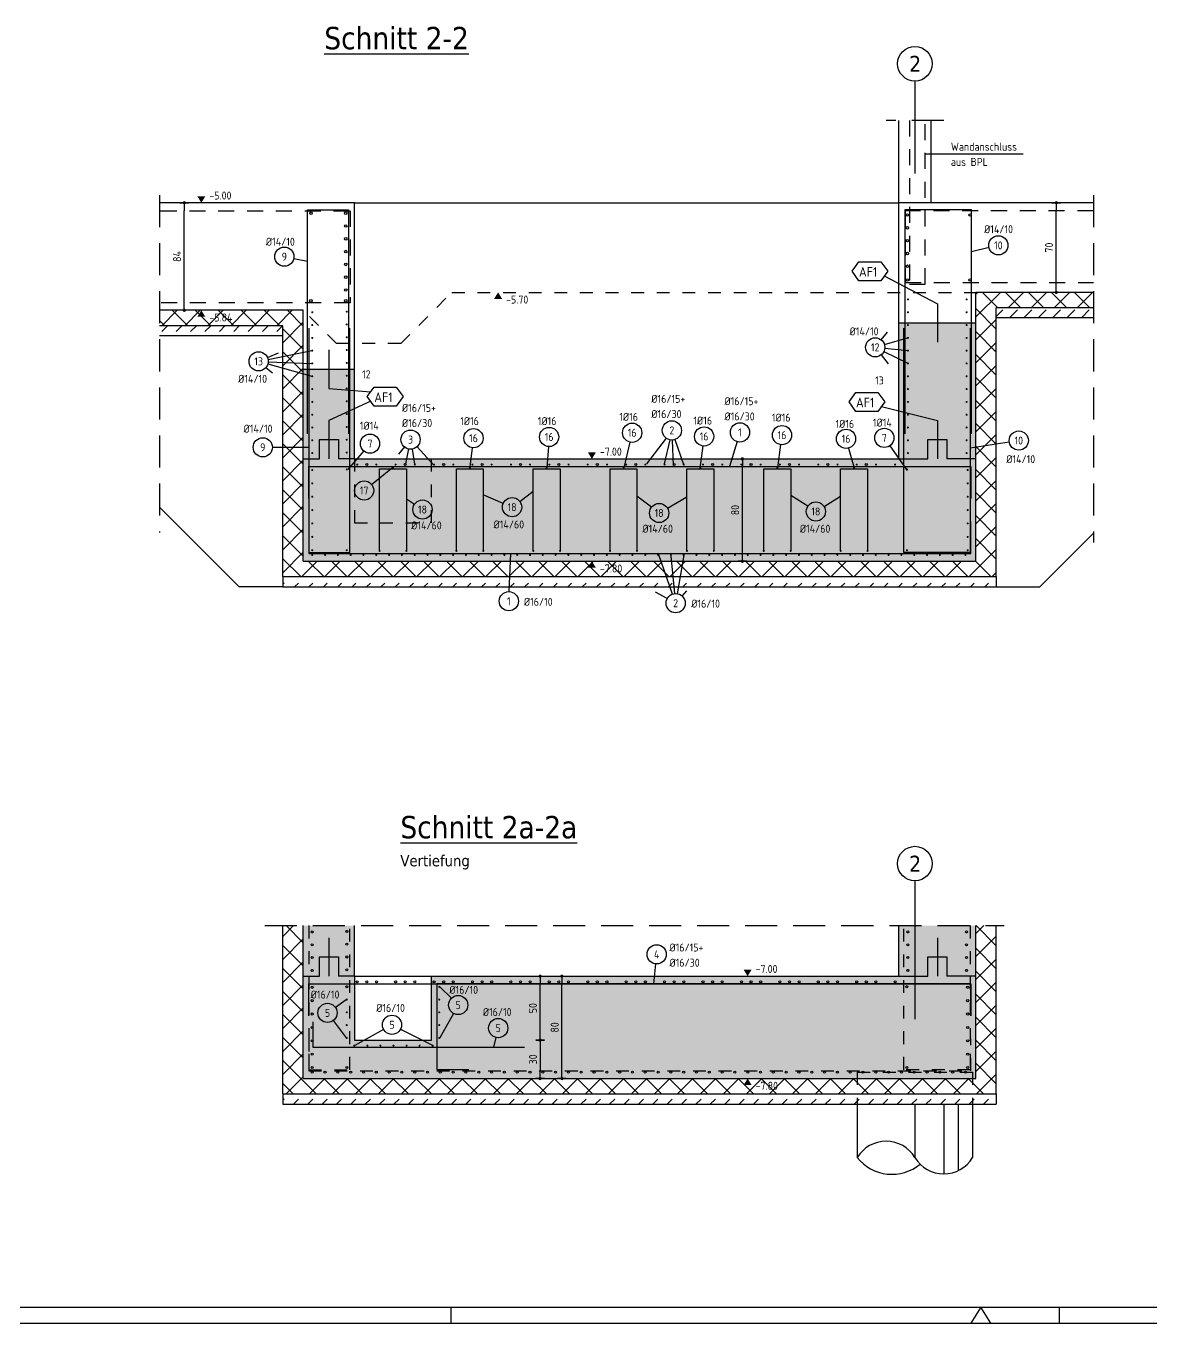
# Model space of a CAD drawing. Extents: x -20 to 69, y 0 to 100.
# Drawn here: x 7.41 to 16.19, y 0 to 10.13 of the extents above; entities that cross this region are included whole.
import ezdxf
from ezdxf.enums import TextEntityAlignment as Align

# ---------------------------------------------------------------- set-up
doc = ezdxf.new("R2010")
doc.units = 0
doc.header["$LTSCALE"] = 0.25
for name, pattern in [('AUSGEZOGEN', [1000.01, 1000, 0.01]), ('DOT', [0.175, 0.05, -0.125]), ('GESTRICHELT', [0.75, 0.5, -0.25]), ('GESTRICHELTX2', [1.5, 1, -0.5]), ('HIDDEN', [0.375, 0.25, -0.125]), ('VERDECKT', [0.375, 0.25, -0.125])]:
    doc.linetypes.add(name, pattern=pattern)
for name, color, linetype in [('ACHSEN', 7, 'Continuous'), ('AFB', 7, 'Continuous'), ('AFU', 7, 'Continuous'), ('BETON', 7, 'Continuous'), ('grau_mittel', 7, 'Continuous'), ('HILFE', 7, 'Continuous'), ('koten', 7, 'Continuous'), ('MASSE', 7, 'Continuous'), ('OBJEKT', 7, 'Continuous'), ('RAHMEN', 7, 'Continuous'), ('RND', 7, 'Continuous'), ('SFP_Achsen', 7, 'Continuous'), ('SFP_Dämmung', 7, 'Continuous'), ('SFP_Hilfe', 7, 'Continuous'), ('TEXT', 7, 'Continuous'), ('Verbau', 7, 'Continuous'), ('VERDECKT', 7, 'Continuous')]:
    doc.layers.add(name, color=color, linetype=linetype)
doc.layers.add('NOPLOT', color=7, linetype='Continuous', plot=False)
doc.styles.add('helv', font='tahoma.ttf')
doc.styles.add('txt', font='isocp.shx')
doc.linetypes.add('AFU_50K', pattern='A,0.15,["/",Standard,S=0.2,R=0,X=-0.01,Y=-0.1],0.07,["/",Standard,S=0.2,R=0,X=-0.01,Y=-0.1],0.15', length=0.37)
doc.linetypes.add('AFU_50M', pattern='A,0.45,["/",Standard,S=0.2,R=0,X=-0.01,Y=-0.1],0.07,["/",Standard,S=0.2,R=0,X=-0.01,Y=-0.1],0.45', length=0.97)
doc.dimstyles.new('DOT_I', dxfattribs={"dimscale": 0.25, "dimtxt": 0.25, "dimasz": 0.25, "dimexe": 0.1, "dimexo": 0.3, "dimgap": 0.1, "dimtad": 1, "dimdec": 3, "dimzin": 3, "dimtxsty": 'txt', "dimblk": 'DOT', "dimblk1": 'DOT', "dimblk2": 'DOT', "dimsah": 1, "dimcen": 0.1, "dimse1": 1, "dimse2": 1, "dimazin": 0, "dimtfac": 1, "dimtdec": 4, "dimtix": 1, "dimtmove": 2, "dimatfit": 3, "dimfxl": 0, "dimtvp": 1, "dimtolj": 1, "dimtzin": 0, "dimarcsym": 0})
pattern_1 = [(225, (-4.72189, 34.29151), (-9e-17, -0.1122532), [0.079375, -0.079375])]

# ---------------------------------------------------------------- blocks, each defined once
blk = doc.blocks.new('okrd_o')
at = {"layer": 'koten', "color": 7, "linetype": 'Continuous'}
blk.add_solid([(-0.125, 0.202), (0.125, 0.202), (0, 0)], dxfattribs=at)
at = {"layer": 'koten', "style": 'txt'}
blk.add_attdef('OKRD', (0.25, 0.1), '', height=0.25, dxfattribs=at)
blk = doc.blocks.new('okrd_u')
at = {"layer": 'koten', "color": 7, "linetype": 'Continuous'}
blk.add_solid([(-0.125, -0.202), (0.125, -0.202), (0, 0)], dxfattribs=at)
at = {"layer": 'koten', "style": 'txt'}
blk.add_attdef('OKRD', (0.25, -0.35), '', height=0.25, dxfattribs=at)
blk = doc.blocks.new('RND_HIN')
at = {"layer": 'RND', "color": 7, "linetype": 'Continuous'}
blk.add_circle((0, 0), 0.3, dxfattribs=at)
at = {"layer": 'RND', "color": 7, "linetype": 'Continuous', "style": 'txt'}
blk.add_attdef('POSI', text='', height=0.25, dxfattribs=at).set_placement((0, 0), align=Align.MIDDLE)
blk = doc.blocks.new('DOT')
at = {"layer": 'MASSE', "color": 7, "linetype": 'Continuous'}
for p, q in [((0, 0), (-1, 0)), ((0, 0.54), (0, -0.54))]:
    blk.add_line(p, q, dxfattribs=at)
at = {"layer": 'MASSE', "color": 7, "linetype": 'Continuous', "const_width": 0.2}
blk.add_lwpolyline([(-0.1, 0, 1), (0.1, 0, 1)], format="xyb", close=True, dxfattribs=at)
blk = doc.blocks.new('*D36')
at = {"layer": 'Defpoints', "color": 0, "linetype": 'AUSGEZOGEN', "transparency": 16777216}
for p in [(13, 6.749), (13, 6.749), (13, 5.949)]:
    blk.add_point(p, dxfattribs=at)
at = {"layer": 'MASSE', "color": 0, "linetype": 'AUSGEZOGEN', "lineweight": -2, "transparency": 16777216}
blk.add_line((13, 6.012), (13, 6.687), dxfattribs=at)
at = {"layer": 'MASSE', "color": 0, "linetype": 'AUSGEZOGEN', "lineweight": -2, "transparency": 16777216, "xscale": 0.0625, "yscale": 0.0625, "zscale": 0.0625}
for p, rotation in [((13, 6.749), 90), ((13, 5.949), 270)]:
    blk.add_blockref('DOT', p, dxfattribs=dict(at, rotation=rotation))
at = {"layer": 'MASSE', "color": 0, "linetype": 'AUSGEZOGEN', "transparency": 16777216, "insert": (12.944, 6.349), "char_height": 0.0625, "attachment_point": 5, "rotation": 90, "style": 'txt'}
blk.add_mtext('\\A1;80', dxfattribs=at)
blk = doc.blocks.new('*D37')
at = {"layer": 'Defpoints', "color": 0, "linetype": 'AUSGEZOGEN', "transparency": 16777216}
for p in [(15.451, 8.749), (15.451, 8.749), (15.451, 8.049)]:
    blk.add_point(p, dxfattribs=at)
at = {"layer": 'MASSE', "color": 0, "linetype": 'AUSGEZOGEN', "lineweight": -2, "transparency": 16777216}
blk.add_line((15.451, 8.112), (15.451, 8.687), dxfattribs=at)
at = {"layer": 'MASSE', "color": 0, "linetype": 'AUSGEZOGEN', "lineweight": -2, "transparency": 16777216, "xscale": 0.0625, "yscale": 0.0625, "zscale": 0.0625}
for p, rotation in [((15.451, 8.749), 90), ((15.451, 8.049), 270)]:
    blk.add_blockref('DOT', p, dxfattribs=dict(at, rotation=rotation))
at = {"layer": 'MASSE', "color": 0, "linetype": 'AUSGEZOGEN', "transparency": 16777216, "insert": (15.395, 8.399), "char_height": 0.0625, "attachment_point": 5, "rotation": 90, "style": 'txt'}
blk.add_mtext('\\A1;70', dxfattribs=at)
blk = doc.blocks.new('*D38')
at = {"layer": 'Defpoints', "color": 0, "linetype": 'AUSGEZOGEN', "transparency": 16777216}
for p in [(8.643, 8.749), (8.643, 8.749), (8.643, 7.909)]:
    blk.add_point(p, dxfattribs=at)
at = {"layer": 'MASSE', "color": 0, "linetype": 'AUSGEZOGEN', "lineweight": -2, "transparency": 16777216}
blk.add_line((8.643, 7.972), (8.643, 8.687), dxfattribs=at)
at = {"layer": 'MASSE', "color": 0, "linetype": 'AUSGEZOGEN', "lineweight": -2, "transparency": 16777216, "xscale": 0.0625, "yscale": 0.0625, "zscale": 0.0625}
for p, rotation in [((8.643, 8.749), 90), ((8.643, 7.909), 270)]:
    blk.add_blockref('DOT', p, dxfattribs=dict(at, rotation=rotation))
at = {"layer": 'MASSE', "color": 0, "linetype": 'AUSGEZOGEN', "transparency": 16777216, "insert": (8.587, 8.329), "char_height": 0.0625, "attachment_point": 5, "rotation": 90, "style": 'txt'}
blk.add_mtext('\\A1;84', dxfattribs=at)
blk = doc.blocks.new('*D39')
at = {"layer": 'Defpoints', "color": 0, "linetype": 'AUSGEZOGEN', "transparency": 16777216}
for p in [(11.421, 2.709), (11.421, 2.709), (11.421, 2.209)]:
    blk.add_point(p, dxfattribs=at)
at = {"layer": 'MASSE', "color": 0, "linetype": 'AUSGEZOGEN', "lineweight": -2, "transparency": 16777216}
blk.add_line((11.421, 2.272), (11.421, 2.647), dxfattribs=at)
at = {"layer": 'MASSE', "color": 0, "linetype": 'AUSGEZOGEN', "lineweight": -2, "transparency": 16777216, "xscale": 0.0625, "yscale": 0.0625, "zscale": 0.0625}
for p, rotation in [((11.421, 2.709), 90), ((11.421, 2.209), 270)]:
    blk.add_blockref('DOT', p, dxfattribs=dict(at, rotation=rotation))
at = {"layer": 'MASSE', "color": 0, "linetype": 'AUSGEZOGEN', "transparency": 16777216, "insert": (11.365, 2.459), "char_height": 0.0625, "attachment_point": 5, "rotation": 90, "style": 'txt'}
blk.add_mtext('\\A1;50', dxfattribs=at)
blk = doc.blocks.new('*D40')
at = {"layer": 'Defpoints', "color": 0, "linetype": 'AUSGEZOGEN', "transparency": 16777216}
for p in [(11.421, 2.209), (11.421, 1.909), (11.421, 1.909)]:
    blk.add_point(p, dxfattribs=at)
at = {"layer": 'MASSE', "color": 0, "linetype": 'AUSGEZOGEN', "lineweight": -2, "transparency": 16777216}
blk.add_line((11.421, 2.147), (11.421, 1.972), dxfattribs=at)
at = {"layer": 'MASSE', "color": 0, "linetype": 'AUSGEZOGEN', "lineweight": -2, "transparency": 16777216, "xscale": 0.0625, "yscale": 0.0625, "zscale": 0.0625}
for p, rotation in [((11.421, 2.209), 90), ((11.421, 1.909), 270)]:
    blk.add_blockref('DOT', p, dxfattribs=dict(at, rotation=rotation))
at = {"layer": 'MASSE', "color": 0, "linetype": 'AUSGEZOGEN', "transparency": 16777216, "insert": (11.365, 2.059), "char_height": 0.0625, "attachment_point": 5, "rotation": 90, "style": 'txt'}
blk.add_mtext('\\A1;30', dxfattribs=at)
blk = doc.blocks.new('*D41')
at = {"layer": 'Defpoints', "color": 0, "linetype": 'AUSGEZOGEN', "transparency": 16777216}
for p in [(11.591, 2.709), (11.591, 2.709), (11.591, 1.909)]:
    blk.add_point(p, dxfattribs=at)
at = {"layer": 'MASSE', "color": 0, "linetype": 'AUSGEZOGEN', "lineweight": -2, "transparency": 16777216}
blk.add_line((11.591, 1.972), (11.591, 2.647), dxfattribs=at)
at = {"layer": 'MASSE', "color": 0, "linetype": 'AUSGEZOGEN', "lineweight": -2, "transparency": 16777216, "xscale": 0.0625, "yscale": 0.0625, "zscale": 0.0625}
for p, rotation in [((11.591, 2.709), 90), ((11.591, 1.909), 270)]:
    blk.add_blockref('DOT', p, dxfattribs=dict(at, rotation=rotation))
at = {"layer": 'MASSE', "color": 0, "linetype": 'AUSGEZOGEN', "transparency": 16777216, "insert": (11.535, 2.309), "char_height": 0.0625, "attachment_point": 5, "rotation": 90, "style": 'txt'}
blk.add_mtext('\\A1;80', dxfattribs=at)
blk = doc.blocks.new('A0--19')
at = {"color": 7, "linetype": 'Continuous'}
for p, q in [((59.45, 0.5), (59.14, 0)), ((59.76, 0), (59.45, 0.5))]:
    blk.add_line(p, q, dxfattribs=at)
at = {"layer": 'RAHMEN', "color": 5}
blk.add_line((2, 0.5), (99.4, 0.5), dxfattribs=at)
at = {"layer": 'RAHMEN', "color": 7}
for p, q in [((42.9, 0.5), (42.9, 0)), ((61.9, 0), (61.9, 0.5))]:
    blk.add_line(p, q, dxfattribs=at)
at = {"layer": 'RAHMEN'}
blk.add_line((0, 0), (99.9, 0), dxfattribs=at)

msp = doc.modelspace()

# ---------------------------------------------------------------- hatches: boundary and pattern name
at = {"layer": 'grau_mittel'}
h = msp.add_hatch(color=61, dxfattribs=at)
h.paths.add_polyline_path([(9.5724, 6.7491), (9.6974, 6.7491), (9.6974, 6.8991), (9.8474, 6.8991), (9.8474, 6.7491), (9.9724, 6.7491), (9.9724, 7.4491), (9.5724, 7.4491)])
h.paths.add_polyline_path([(14.8224, 5.9491), (14.8224, 6.7491), (14.5974, 6.7491), (14.5974, 6.8991), (14.4474, 6.8991), (14.4474, 6.7491), (14.2224, 6.7491), (9.9724, 6.7491), (9.8474, 6.7491), (9.8474, 6.8991), (9.6974, 6.8991), (9.6974, 6.7491), (9.5724, 6.7491), (9.5724, 5.9491)])
h.paths.add_polyline_path([(14.2224, 6.7491), (14.4474, 6.7491), (14.4474, 6.8991), (14.5974, 6.8991), (14.5974, 6.7491), (14.8224, 6.7491), (14.8224, 7.8091), (14.2224, 7.8091)])
msp.add_hatch(color=61, dxfattribs=at).paths.add_polyline_path([(10.5724, 2.7095), (10.5724, 2.2095), (9.9724, 2.2095), (9.9724, 2.7095), (9.9724, 3.1038), (9.5724, 3.1038), (9.5724, 1.9095), (14.8224, 1.9095), (14.8224, 3.1038), (14.2224, 3.1038), (14.2224, 2.7095)])
at = {"layer": 'SFP_Dämmung'}
h = msp.add_hatch(dxfattribs=at)
h.set_pattern_fill('ANSI37', color=171, scale=0.04, angle=-180, double=1)
h.set_pattern_definition([(225, (-4.72189, 34.29151), (0.08980256, -0.08980256), []), (315, (-4.72189, 34.29151), (0.08980256, 0.08980256), [])])
h.paths.add_polyline_path([(9.4124, 5.8291), (14.9824, 5.8291), (14.9824, 7.9291), (15.7413, 7.9291), (15.7413, 8.0491), (14.8224, 8.0491), (14.8224, 5.9491), (9.5724, 5.9491), (9.5724, 7.9091), (8.4489, 7.9091), (8.4489, 7.7891), (9.4124, 7.7891)])
h = msp.add_hatch(dxfattribs=at)
h.set_pattern_fill('ANSI37', color=171, scale=0.04, angle=-180, double=1)
h.set_pattern_definition([(225, (-4.72189, 33.96601), (0.08980256, -0.08980256), []), (315, (-4.72189, 33.96601), (0.08980256, 0.08980256), [])])
h.paths.add_polyline_path([(9.5724, 3.1038), (9.4124, 3.1038), (9.4124, 1.7895), (14.9824, 1.7895), (14.9824, 3.1038), (14.8224, 3.1038), (14.8224, 1.9095), (9.5724, 1.9095)])
at = {"layer": 'SFP_Hilfe'}
h = msp.add_hatch(dxfattribs=at)
h.set_pattern_fill('DASH', color=171, scale=0.025, angle=-135, double=1)
h.set_pattern_definition(pattern_1)
h.paths.add_polyline_path([(9.4124, 5.8291), (9.4124, 5.7491), (14.9824, 5.7491), (14.9824, 5.8291)])
h.paths.add_polyline_path([(14.9824, 7.9291), (14.9824, 7.8491), (15.7413, 7.8491), (15.7413, 7.9291)])
h = msp.add_hatch(dxfattribs=at)
h.set_pattern_fill('DASH', color=171, scale=0.025, angle=-135, double=1)
h.set_pattern_definition(pattern_1)
h.paths.add_polyline_path([(9.4124, 7.7091), (9.4124, 7.7891), (8.4489, 7.7891), (8.4489, 7.7091)])
h = msp.add_hatch(dxfattribs=at)
h.set_pattern_fill('DASH', color=171, scale=0.025, angle=-135, double=1)
h.set_pattern_definition([(225, (-4.72189, 33.96601), (-9e-17, -0.1122532), [0.079375, -0.079375])])
h.paths.add_polyline_path([(14.9824, 1.7095), (14.9824, 1.7895), (9.4124, 1.7895), (9.4124, 1.7095)])

# ---------------------------------------------------------------- linework, layer by layer
at = {"layer": 'ACHSEN', "color": 140, "linetype": 'AUSGEZOGEN'}
for p, q in [((14.3474, 9.6993), (14.3474, 8.9776)), ((14.3474, 3.4526), (14.3474, 2.3731))]:
    msp.add_line(p, q, dxfattribs=at)
at = {"layer": 'AFB', "color": 102, "linetype": 'AUSGEZOGEN'}
for p, q in [((14.1084, 8.177), (14.5224, 7.9591)), ((9.7724, 7.2991), (10.0992, 7.2723)), ((10.0992, 7.1983), (9.7724, 7.0491)), ((14.0852, 7.157), (14.5224, 7.0491))]:
    msp.add_line(p, q, dxfattribs=at)
at = {"layer": 'AFB', "color": 1, "linetype": 'AUSGEZOGEN'}
for p, q in [((14.5224, 7.9591), (14.5224, 7.6591)), ((9.7724, 7.5991), (9.7724, 7.2991))]:
    msp.add_line(p, q, dxfattribs=at)
for points in [[(14.0812, 8.2879), (14.1355, 8.214), (14.0812, 8.1401), (13.9104, 8.1401), (13.8562, 8.214), (13.9104, 8.2879)], [(10.2971, 7.3092), (10.3513, 7.2353), (10.2971, 7.1614), (10.1263, 7.1614), (10.072, 7.2353), (10.1263, 7.3092)], [(14.0581, 7.2679), (14.1123, 7.194), (14.0581, 7.1201), (13.8873, 7.1201), (13.833, 7.194), (13.8873, 7.2679)]]:
    msp.add_lwpolyline(points, close=True, dxfattribs=at)
at = {"layer": 'AFU', "color": 8, "linetype": 'AFU_50K'}
msp.add_line((14.4724, 8.7491), (14.2224, 8.7491), dxfattribs=at)
at = {"layer": 'AFU', "color": 8, "linetype": 'AFU_50M'}
for p, q in [((14.8224, 7.8091), (14.2224, 7.8091)), ((9.5724, 7.4491), (9.9724, 7.4491))]:
    msp.add_line(p, q, dxfattribs=at)
at = {"layer": 'AFU', "color": 1, "linetype": 'AUSGEZOGEN'}
for p, q in [((9.7724, 7.0491), (9.7724, 6.7491)), ((14.5224, 7.0491), (14.5224, 6.7491)), ((9.7724, 3.0095), (9.7724, 2.7095)), ((14.5224, 3.0095), (14.5224, 2.7095))]:
    msp.add_line(p, q, dxfattribs=at)
at = {"layer": 'AFU', "color": 8, "linetype": 'AUSGEZOGEN'}
for p, q in [((9.6974, 6.7491), (9.6974, 6.8991)), ((9.6974, 6.8991), (9.8474, 6.8991)), ((9.8474, 6.8991), (9.8474, 6.7491)), ((14.4474, 6.7491), (14.4474, 6.8991)), ((14.4474, 6.8991), (14.5974, 6.8991)), ((14.5974, 6.8991), (14.5974, 6.7491)), ((9.5724, 6.7491), (9.6974, 6.7491)), ((9.9724, 6.7491), (9.8474, 6.7491)), ((14.2224, 6.7491), (14.4474, 6.7491)), ((14.8224, 6.7491), (14.5974, 6.7491)), ((9.6974, 2.7095), (9.6974, 2.8595)), ((9.6974, 2.8595), (9.8474, 2.8595)), ((9.8474, 2.8595), (9.8474, 2.7095)), ((14.4474, 2.7095), (14.4474, 2.8595)), ((14.4474, 2.8595), (14.5974, 2.8595)), ((14.5974, 2.8595), (14.5974, 2.7095)), ((9.5724, 2.7095), (9.6974, 2.7095)), ((9.9724, 2.7095), (9.8474, 2.7095)), ((14.2224, 2.7095), (14.4474, 2.7095)), ((14.8224, 2.7095), (14.5974, 2.7095))]:
    msp.add_line(p, q, dxfattribs=at)
at = {"layer": 'BETON', "color": 6, "linetype": 'AUSGEZOGEN'}
for p, q in [((14.2224, 6.7491), (14.2224, 9.3914)), ((14.4724, 9.3914), (14.4724, 8.7491)), ((9.9724, 8.7491), (8.4489, 8.7491)), ((9.9724, 6.7491), (9.9724, 8.7491)), ((15.7413, 8.7491), (14.4724, 8.7491)), ((15.7413, 8.0491), (14.8224, 8.0491)), ((14.8224, 5.9491), (14.8224, 8.0491)), ((9.5724, 7.9091), (8.4489, 7.9091)), ((9.5724, 5.9491), (9.5724, 7.9091)), ((9.9724, 6.7491), (14.2224, 6.7491)), ((9.5724, 5.9491), (14.8224, 5.9491)), ((9.5724, 1.9095), (9.5724, 3.1038)), ((9.9724, 2.7095), (9.9724, 3.1038)), ((14.2224, 2.7095), (14.2224, 3.1038)), ((14.8224, 1.9095), (14.8224, 3.1038)), ((9.9724, 2.7095), (9.9724, 2.2095)), ((10.5724, 2.7095), (14.2224, 2.7095)), ((10.5724, 2.2095), (10.5724, 2.7095)), ((9.9724, 2.2095), (10.5724, 2.2095)), ((9.5724, 1.9095), (14.8224, 1.9095))]:
    msp.add_line(p, q, dxfattribs=at)
at = {"layer": 'HILFE', "color": 102, "linetype": 'GESTRICHELTX2'}
for p, q in [((14.5724, 9.3914), (14.1224, 9.3914)), ((8.4489, 8.8074), (8.4489, 6.1728)), ((15.7413, 8.8074), (15.7413, 6.0959)), ((9.2727, 3.1038), (15.0437, 3.1038))]:
    msp.add_line(p, q, dxfattribs=at)
at = {"layer": 'HILFE', "color": 102, "linetype": 'AUSGEZOGEN'}
for p, q in [((15.1922, 9.1272), (14.4261, 9.1272)), ((15.7413, 7.9291), (14.9824, 7.9291)), ((14.9824, 5.8291), (14.9824, 7.9291)), ((15.7413, 7.8491), (14.9824, 7.8491)), ((9.4124, 7.7891), (8.4489, 7.7891)), ((9.4124, 7.7091), (8.4489, 7.7091)), ((9.4124, 5.8291), (9.4124, 7.7891)), ((8.4489, 6.3727), (9.0724, 5.7491)), ((15.7413, 6.168), (15.3224, 5.7491)), ((9.4124, 5.8291), (14.9824, 5.8291)), ((9.4124, 5.8291), (9.4124, 5.7491)), ((14.9824, 5.8291), (14.9824, 5.7491)), ((9.4124, 5.7491), (9.0724, 5.7491)), ((9.4124, 5.7491), (14.9824, 5.7491)), ((14.9824, 5.7491), (15.3224, 5.7491)), ((9.4124, 1.7895), (9.4124, 3.1038)), ((14.9824, 1.7895), (14.9824, 3.1038)), ((9.4124, 1.7895), (14.9824, 1.7895)), ((9.4124, 1.7895), (9.4124, 1.7095)), ((14.9824, 1.7895), (14.9824, 1.7095)), ((9.4124, 1.7095), (14.9824, 1.7095))]:
    msp.add_line(p, q, dxfattribs=at)
at = {"layer": 'NOPLOT', "color": 191, "linetype": 'DOT'}
for p, q in [((9.9724, 6.7491), (9.9724, 6.2491)), ((10.5724, 6.2491), (10.5724, 6.7491)), ((9.9724, 6.2491), (10.5724, 6.2491))]:
    msp.add_line(p, q, dxfattribs=at)
at = {"layer": 'NOPLOT', "color": 191, "linetype": 'Continuous'}
for centre in [(9.9929, 2.6648), (10.0679, 2.6648), (10.1429, 2.6648), (10.2929, 2.6648), (10.3679, 2.6648), (10.4429, 2.6648), (10.5929, 2.6648)]:
    msp.add_circle(centre, 0.008, dxfattribs=at)
at = {"layer": 'OBJEKT', "color": 7, "linetype": 'AUSGEZOGEN'}
for p, q in [((9.9724, 8.7491), (14.2224, 8.7491)), ((9.9724, 2.7095), (10.5724, 2.7095))]:
    msp.add_line(p, q, dxfattribs=at)
at = {"layer": 'RND', "color": 102, "linetype": 'AUSGEZOGEN'}
for p, q in [((9.4979, 8.3141), (9.6058, 8.2935)), ((14.9258, 8.3987), (14.7891, 8.3657)), ((14.0847, 7.6785), (14.1336, 7.7392)), ((14.1096, 7.6413), (14.2886, 7.6939)), ((14.1122, 7.6123), (14.2886, 7.5939)), ((9.2922, 7.5403), (9.378, 7.5775)), ((9.2922, 7.5403), (9.2922, 7.5403)), ((9.297, 7.5252), (9.638, 7.5939)), ((9.2984, 7.5074), (9.642, 7.4939)), ((14.0843, 7.5614), (14.1394, 7.4923)), ((14.1051, 7.5872), (14.2966, 7.4939)), ((9.2809, 7.4622), (9.3312, 7.4201)), ((9.2956, 7.4901), (9.638, 7.3939)), ((12.4046, 6.9113), (12.2525, 6.7093)), ((12.4331, 6.898), (12.3903, 6.7093)), ((12.4527, 6.8962), (12.4605, 6.6958)), ((12.4741, 6.9002), (12.5416, 6.7039)), ((9.3306, 6.839), (9.6149, 6.839)), ((10.044, 6.8108), (9.9193, 6.667)), ((10.3617, 6.8418), (10.3145, 6.7854)), ((10.3942, 6.826), (10.3694, 6.7098)), ((10.4214, 6.8252), (10.4399, 6.7066)), ((10.4602, 6.8437), (10.5901, 6.7004)), ((10.8914, 6.8361), (10.8721, 6.6859)), ((11.4861, 6.8453), (11.4739, 6.6779)), ((12.1224, 6.8801), (12.0742, 6.6792)), ((12.6916, 6.8496), (12.669, 6.6772)), ((12.9592, 6.8839), (12.8992, 6.6891)), ((13.299, 6.8601), (13.2732, 6.678)), ((13.8293, 6.8335), (13.8744, 6.6676)), ((14.1513, 6.851), (14.286, 6.6575)), ((15.0841, 6.8802), (14.7799, 6.8324)), ((10.1055, 6.5489), (10.2687, 6.6802)), ((11.2619, 6.4172), (11.3674, 6.4975)), ((10.4396, 6.3934), (10.3774, 6.4329)), ((11.1331, 6.4011), (10.9774, 6.4672)), ((12.2906, 6.3712), (12.1774, 6.4564)), ((12.4154, 6.3636), (12.5674, 6.4513)), ((13.5107, 6.3782), (13.3774, 6.4631)), ((13.6376, 6.3774), (13.7674, 6.458)), ((11.1799, 5.712), (11.192, 6.0091)), ((12.4545, 5.6926), (12.3473, 5.999)), ((12.4722, 5.6965), (12.4443, 5.9882)), ((12.4926, 5.6957), (12.5467, 5.9963)), ((12.4137, 5.6581), (12.323, 5.7081)), ((12.5292, 5.6779), (12.5656, 5.7188)), ((12.3231, 2.805), (12.3063, 2.6495)), ((10.7282, 2.536), (10.6372, 2.6256)), ((9.8223, 2.4658), (9.9077, 2.5266)), ((9.8062, 2.3622), (9.9077, 2.2266)), ((10.7448, 2.418), (10.6372, 2.2266)), ((10.1992, 2.2925), (9.9749, 2.1665)), ((10.3315, 2.2953), (10.586, 2.1665)), ((11.0761, 2.2308), (11.057, 2.1533))]:
    msp.add_line(p, q, dxfattribs=at)
at = {"layer": 'RND', "color": 7, "linetype": 'GESTRICHELT'}
for points in [[(14.3061, 9.3914), (14.3061, 8.1126), (14.4261, 8.1126), (14.4261, 9.3914)], [(8.4586, 8.6869), (9.9374, 8.6869), (9.9374, 7.9669), (8.4586, 7.9669)], [(15.7413, 8.6865), (14.2708, 8.6865), (14.2708, 8.1265), (15.7413, 8.1265)]]:
    msp.add_lwpolyline(points, dxfattribs=at)
at = {"layer": 'RND', "color": 1, "linetype": 'AUSGEZOGEN'}
for points in [[(9.6058, 6.9441), (9.6058, 8.6941), (9.9258, 8.6941), (9.9258, 6.9441)], [(14.7891, 6.9441), (14.7891, 8.6941), (14.2691, 8.6941), (14.2691, 6.9441)], [(9.6149, 7.7683), (9.6149, 6.0183), (9.9349, 6.0183), (9.9349, 7.7683)], [(14.7799, 7.7683), (14.7799, 6.0183), (14.2599, 6.0183), (14.2599, 7.7683)], [(9.6149, 6.4391), (9.6149, 6.6891), (14.7849, 6.6891), (14.7849, 6.4391)], [(10.1674, 6.0305), (10.1674, 6.6712), (10.3774, 6.6712), (10.3774, 6.0305)], [(10.7674, 6.0305), (10.7674, 6.6712), (10.9774, 6.6712), (10.9774, 6.0305)], [(11.3674, 6.0305), (11.3674, 6.6712), (11.5774, 6.6712), (11.5774, 6.0305)], [(11.9674, 6.0305), (11.9674, 6.6712), (12.1774, 6.6712), (12.1774, 6.0305)], [(12.5674, 6.0305), (12.5674, 6.6712), (12.7774, 6.6712), (12.7774, 6.0305)], [(13.1674, 6.0305), (13.1674, 6.6712), (13.3774, 6.6712), (13.3774, 6.0305)], [(13.7674, 6.0305), (13.7674, 6.6712), (13.9774, 6.6712), (13.9774, 6.0305)], [(9.6149, 6.2591), (9.6149, 6.0091), (14.7849, 6.0091), (14.7849, 6.2591)], [(9.6149, 2.3995), (9.6149, 2.6495), (14.7849, 2.6495), (14.7849, 2.3995)], [(14.7849, 2.3995), (14.7849, 2.6495), (10.6149, 2.6495), (10.6149, 1.9795), (10.8649, 1.9795)], [(11.2997, 2.1532), (9.6497, 2.1532), (9.6497, 2.3532)]]:
    msp.add_lwpolyline(points, dxfattribs=at)
at = {"layer": 'RND', "color": 7, "linetype": 'AUSGEZOGEN', "const_width": 0.008}
for points in [[(9.638, 7.8939, 1), (9.646, 7.8939, 1)], [(9.9077, 7.8984, 1), (9.9157, 7.8984, 1)], [(14.2886, 7.9939, 1), (14.2966, 7.9939, 1)], [(14.2886, 7.8939, 1), (14.2966, 7.8939, 1)], [(14.7468, 7.9939, 1), (14.7548, 7.9939, 1)], [(14.7468, 7.8939, 1), (14.7548, 7.8939, 1)], [(9.638, 7.7939, 1), (9.646, 7.7939, 1)], [(9.9077, 7.7984, 1), (9.9157, 7.7984, 1)], [(14.2886, 7.7939, 1), (14.2966, 7.7939, 1)], [(14.7468, 7.7939, 1), (14.7548, 7.7939, 1)], [(9.638, 7.6939, 1), (9.646, 7.6939, 1)], [(9.9077, 7.6984, 1), (9.9157, 7.6984, 1)], [(14.2886, 7.6939, 1), (14.2966, 7.6939, 1)], [(14.7468, 7.6939, 1), (14.7548, 7.6939, 1)], [(9.638, 7.5939, 1), (9.646, 7.5939, 1)], [(9.9077, 7.5984, 1), (9.9157, 7.5984, 1)], [(14.2886, 7.5939, 1), (14.2966, 7.5939, 1)], [(14.7468, 7.5939, 1), (14.7548, 7.5939, 1)], [(9.638, 7.4939, 1), (9.646, 7.4939, 1)], [(9.9077, 7.4984, 1), (9.9157, 7.4984, 1)], [(14.2886, 7.4939, 1), (14.2966, 7.4939, 1)], [(14.7468, 7.4939, 1), (14.7548, 7.4939, 1)], [(9.638, 7.3939, 1), (9.646, 7.3939, 1)], [(9.9077, 7.3984, 1), (9.9157, 7.3984, 1)], [(14.2886, 7.3939, 1), (14.2966, 7.3939, 1)], [(14.7468, 7.3939, 1), (14.7548, 7.3939, 1)], [(9.638, 7.2939, 1), (9.646, 7.2939, 1)], [(9.9077, 7.2984, 1), (9.9157, 7.2984, 1)], [(14.2886, 7.2939, 1), (14.2966, 7.2939, 1)], [(14.7468, 7.2939, 1), (14.7548, 7.2939, 1)], [(9.638, 7.1939, 1), (9.646, 7.1939, 1)], [(9.9077, 7.1984, 1), (9.9157, 7.1984, 1)], [(14.2886, 7.1939, 1), (14.2966, 7.1939, 1)], [(14.7468, 7.1939, 1), (14.7548, 7.1939, 1)], [(9.638, 7.0939, 1), (9.646, 7.0939, 1)], [(9.9077, 7.0984, 1), (9.9157, 7.0984, 1)], [(14.2886, 7.0939, 1), (14.2966, 7.0939, 1)], [(14.7468, 7.0939, 1), (14.7548, 7.0939, 1)], [(9.638, 6.9939, 1), (9.646, 6.9939, 1)], [(9.9077, 6.9984, 1), (9.9157, 6.9984, 1)], [(14.2886, 6.9939, 1), (14.2966, 6.9939, 1)], [(14.7468, 6.9939, 1), (14.7548, 6.9939, 1)], [(9.638, 6.8939, 1), (9.646, 6.8939, 1)], [(9.9077, 6.8984, 1), (9.9157, 6.8984, 1)], [(14.2886, 6.8939, 1), (14.2966, 6.8939, 1)], [(14.7468, 6.8939, 1), (14.7548, 6.8939, 1)], [(9.638, 6.7939, 1), (9.646, 6.7939, 1)], [(9.9077, 6.7984, 1), (9.9157, 6.7984, 1)], [(14.2886, 6.7939, 1), (14.2966, 6.7939, 1)], [(14.7468, 6.7939, 1), (14.7548, 6.7939, 1)], [(9.9889, 6.7045, 1), (9.9969, 6.7045, 1)], [(10.1389, 6.7045, 1), (10.1469, 6.7045, 1)], [(10.2684, 6.6792, 1), (10.2764, 6.6792, 1)], [(10.2889, 6.7045, 1), (10.2969, 6.7045, 1)], [(10.4389, 6.7045, 1), (10.4469, 6.7045, 1)], [(10.5889, 6.7045, 1), (10.5969, 6.7045, 1)], [(10.7389, 6.7045, 1), (10.7469, 6.7045, 1)], [(10.8684, 6.6792, 1), (10.8764, 6.6792, 1)], [(10.8889, 6.7045, 1), (10.8969, 6.7045, 1)], [(11.0389, 6.7045, 1), (11.0469, 6.7045, 1)], [(11.1889, 6.7045, 1), (11.1969, 6.7045, 1)], [(11.3389, 6.7045, 1), (11.3469, 6.7045, 1)], [(11.4684, 6.6792, 1), (11.4764, 6.6792, 1)], [(11.4889, 6.7045, 1), (11.4969, 6.7045, 1)], [(11.6389, 6.7045, 1), (11.6469, 6.7045, 1)], [(11.7889, 6.7045, 1), (11.7969, 6.7045, 1)], [(11.9389, 6.7045, 1), (11.9469, 6.7045, 1)], [(12.0684, 6.6792, 1), (12.0764, 6.6792, 1)], [(12.0889, 6.7045, 1), (12.0969, 6.7045, 1)], [(12.2389, 6.7045, 1), (12.2469, 6.7045, 1)], [(12.3889, 6.7045, 1), (12.3969, 6.7045, 1)], [(12.5389, 6.7045, 1), (12.5469, 6.7045, 1)], [(12.6684, 6.6792, 1), (12.6764, 6.6792, 1)], [(12.6889, 6.7045, 1), (12.6969, 6.7045, 1)], [(12.8389, 6.7045, 1), (12.8469, 6.7045, 1)], [(12.9889, 6.7045, 1), (12.9969, 6.7045, 1)], [(13.1389, 6.7045, 1), (13.1469, 6.7045, 1)], [(13.2684, 6.6792, 1), (13.2764, 6.6792, 1)], [(13.2889, 6.7045, 1), (13.2969, 6.7045, 1)], [(13.4389, 6.7045, 1), (13.4469, 6.7045, 1)], [(13.5889, 6.7045, 1), (13.5969, 6.7045, 1)], [(13.7389, 6.7045, 1), (13.7469, 6.7045, 1)], [(13.8684, 6.6792, 1), (13.8764, 6.6792, 1)], [(13.8889, 6.7045, 1), (13.8969, 6.7045, 1)], [(14.0389, 6.7045, 1), (14.0469, 6.7045, 1)], [(14.1889, 6.7045, 1), (14.1969, 6.7045, 1)], [(9.638, 6.6617, 1), (9.646, 6.6617, 1)], [(9.9077, 6.6662, 1), (9.9157, 6.6662, 1)], [(14.2808, 6.6662, 1), (14.2888, 6.6662, 1)], [(14.7553, 6.6617, 1), (14.7633, 6.6617, 1)], [(9.638, 6.5574, 1), (9.646, 6.5574, 1)], [(14.7553, 6.5574, 1), (14.7633, 6.5574, 1)], [(9.638, 6.453, 1), (9.646, 6.453, 1)], [(14.7553, 6.453, 1), (14.7633, 6.453, 1)], [(9.638, 6.3487, 1), (9.646, 6.3487, 1)], [(14.7553, 6.3487, 1), (14.7633, 6.3487, 1)], [(9.638, 6.2443, 1), (9.646, 6.2443, 1)], [(14.7553, 6.2443, 1), (14.7633, 6.2443, 1)], [(9.638, 6.1399, 1), (9.646, 6.1399, 1)], [(14.7553, 6.1399, 1), (14.7633, 6.1399, 1)], [(9.638, 6.0356, 1), (9.646, 6.0356, 1)], [(9.638, 5.9985, 1), (9.646, 5.9985, 1)], [(9.738, 5.9985, 1), (9.746, 5.9985, 1)], [(9.838, 5.9985, 1), (9.846, 5.9985, 1)], [(9.9077, 6.0356, 1), (9.9157, 6.0356, 1)], [(9.938, 5.9985, 1), (9.946, 5.9985, 1)], [(10.038, 5.9985, 1), (10.046, 5.9985, 1)], [(10.138, 5.9985, 1), (10.146, 5.9985, 1)], [(10.1634, 6.0305, 1), (10.1714, 6.0305, 1)], [(10.238, 5.9985, 1), (10.246, 5.9985, 1)], [(10.338, 5.9985, 1), (10.346, 5.9985, 1)], [(10.3734, 6.0305, 1), (10.3814, 6.0305, 1)], [(10.438, 5.9985, 1), (10.446, 5.9985, 1)], [(10.538, 5.9985, 1), (10.546, 5.9985, 1)], [(10.638, 5.9985, 1), (10.646, 5.9985, 1)], [(10.738, 5.9985, 1), (10.746, 5.9985, 1)], [(10.7634, 6.0305, 1), (10.7714, 6.0305, 1)], [(10.838, 5.9985, 1), (10.846, 5.9985, 1)], [(10.938, 5.9985, 1), (10.946, 5.9985, 1)], [(10.9734, 6.0305, 1), (10.9814, 6.0305, 1)], [(11.038, 5.9985, 1), (11.046, 5.9985, 1)], [(11.138, 5.9985, 1), (11.146, 5.9985, 1)], [(11.238, 5.9985, 1), (11.246, 5.9985, 1)], [(11.338, 5.9985, 1), (11.346, 5.9985, 1)], [(11.3634, 6.0305, 1), (11.3714, 6.0305, 1)], [(11.438, 5.9985, 1), (11.446, 5.9985, 1)], [(11.538, 5.9985, 1), (11.546, 5.9985, 1)], [(11.5734, 6.0305, 1), (11.5814, 6.0305, 1)], [(11.638, 5.9985, 1), (11.646, 5.9985, 1)], [(11.738, 5.9985, 1), (11.746, 5.9985, 1)], [(11.838, 5.9985, 1), (11.846, 5.9985, 1)], [(11.938, 5.9985, 1), (11.946, 5.9985, 1)], [(11.9634, 6.0305, 1), (11.9714, 6.0305, 1)], [(12.038, 5.9985, 1), (12.046, 5.9985, 1)], [(12.138, 5.9985, 1), (12.146, 5.9985, 1)], [(12.1734, 6.0305, 1), (12.1814, 6.0305, 1)], [(12.238, 5.9985, 1), (12.246, 5.9985, 1)], [(12.338, 5.9985, 1), (12.346, 5.9985, 1)], [(12.438, 5.9985, 1), (12.446, 5.9985, 1)], [(12.538, 5.9985, 1), (12.546, 5.9985, 1)], [(12.5634, 6.0305, 1), (12.5714, 6.0305, 1)], [(12.638, 5.9985, 1), (12.646, 5.9985, 1)], [(12.738, 5.9985, 1), (12.746, 5.9985, 1)], [(12.7734, 6.0305, 1), (12.7814, 6.0305, 1)], [(12.838, 5.9985, 1), (12.846, 5.9985, 1)], [(12.938, 5.9985, 1), (12.946, 5.9985, 1)], [(13.038, 5.9985, 1), (13.046, 5.9985, 1)], [(13.138, 5.9985, 1), (13.146, 5.9985, 1)], [(13.1634, 6.0305, 1), (13.1714, 6.0305, 1)], [(13.238, 5.9985, 1), (13.246, 5.9985, 1)], [(13.338, 5.9985, 1), (13.346, 5.9985, 1)], [(13.3734, 6.0305, 1), (13.3814, 6.0305, 1)], [(13.438, 5.9985, 1), (13.446, 5.9985, 1)], [(13.538, 5.9985, 1), (13.546, 5.9985, 1)], [(13.638, 5.9985, 1), (13.646, 5.9985, 1)], [(13.738, 5.9985, 1), (13.746, 5.9985, 1)], [(13.7634, 6.0305, 1), (13.7714, 6.0305, 1)], [(13.838, 5.9985, 1), (13.846, 5.9985, 1)], [(13.938, 5.9985, 1), (13.946, 5.9985, 1)], [(13.9734, 6.0305, 1), (13.9814, 6.0305, 1)], [(14.038, 5.9985, 1), (14.046, 5.9985, 1)], [(14.138, 5.9985, 1), (14.146, 5.9985, 1)], [(14.238, 5.9985, 1), (14.246, 5.9985, 1)], [(14.2808, 6.0356, 1), (14.2888, 6.0356, 1)], [(14.338, 5.9985, 1), (14.346, 5.9985, 1)], [(14.438, 5.9985, 1), (14.446, 5.9985, 1)], [(14.538, 5.9985, 1), (14.546, 5.9985, 1)], [(14.638, 5.9985, 1), (14.646, 5.9985, 1)], [(14.738, 5.9985, 1), (14.746, 5.9985, 1)], [(14.7553, 6.0356, 1), (14.7633, 6.0356, 1)], [(9.9077, 2.5266, 1), (9.9157, 2.5266, 1)], [(10.6372, 2.6256, -1), (10.6292, 2.6256, -1)], [(10.6372, 2.5266, -1), (10.6292, 2.5266, -1)], [(9.9077, 2.4266, 1), (9.9157, 2.4266, 1)], [(10.6372, 2.4266, -1), (10.6292, 2.4266, -1)], [(9.9077, 2.3266, 1), (9.9157, 2.3266, 1)], [(10.6372, 2.3266, -1), (10.6292, 2.3266, -1)], [(9.9077, 2.2266, 1), (9.9157, 2.2266, 1)], [(10.6372, 2.2266, -1), (10.6292, 2.2266, -1)], [(9.9669, 2.1665, 1), (9.9749, 2.1665, 1)], [(10.0688, 2.1665, 1), (10.0768, 2.1665, 1)], [(10.1706, 2.1665, 1), (10.1786, 2.1665, 1)], [(10.2724, 2.1665, 1), (10.2804, 2.1665, 1)], [(10.3743, 2.1665, 1), (10.3823, 2.1665, 1)], [(10.4761, 2.1665, 1), (10.4841, 2.1665, 1)], [(10.578, 2.1665, 1), (10.586, 2.1665, 1)]]:
    msp.add_lwpolyline(points, format="xyb", close=True, dxfattribs=at)
at = {"layer": 'RND', "color": 1, "linetype": 'HIDDEN'}
for points in [[(9.6149, 3.1038), (9.6149, 1.9786), (9.9349, 1.9786), (9.9349, 3.1038)], [(14.7799, 3.1038), (14.7799, 1.9786), (14.2599, 1.9786), (14.2599, 3.1038)], [(9.6149, 2.2195), (9.6149, 1.9695), (14.7849, 1.9695), (14.7849, 2.2195)]]:
    msp.add_lwpolyline(points, dxfattribs=at)
at = {"layer": 'RND', "color": 7, "linetype": 'AUSGEZOGEN'}
for centre, radius in [((9.6324, 8.6676), 0.01), ((9.9035, 8.6676), 0.01), ((14.2884, 8.6537), 0.01), ((14.777, 8.6537), 0.01), ((9.9035, 8.5676), 0.01), ((14.2884, 8.5532), 0.01), ((9.9035, 8.4676), 0.01), ((14.2884, 8.4532), 0.01), ((9.9035, 8.3676), 0.01), ((14.2884, 8.3532), 0.01), ((9.9035, 8.2676), 0.01), ((14.2884, 8.2532), 0.01), ((9.9035, 8.1676), 0.01), ((14.2884, 8.1458), 0.01), ((14.777, 8.1458), 0.01), ((9.9035, 8.0676), 0.01), ((9.6314, 7.9826), 0.01), ((9.9035, 7.9826), 0.01), ((10.0679, 6.7045), 0.008), ((10.3679, 6.7045), 0.008), ((10.6679, 6.7045), 0.008), ((10.9679, 6.7045), 0.008), ((11.2679, 6.7045), 0.008), ((11.5679, 6.7045), 0.008), ((11.8679, 6.7045), 0.008), ((12.1679, 6.7045), 0.008), ((12.4679, 6.7045), 0.008), ((12.7679, 6.7045), 0.008), ((13.0679, 6.7045), 0.008), ((13.3679, 6.7045), 0.008), ((13.6679, 6.7045), 0.008), ((13.9679, 6.7045), 0.008), ((9.642, 3.0543), 0.008), ((9.9117, 3.0588), 0.008), ((14.2926, 3.0543), 0.008), ((14.7508, 3.0543), 0.008), ((9.642, 2.9543), 0.008), ((9.9117, 2.9588), 0.008), ((14.2926, 2.9543), 0.008), ((14.7508, 2.9543), 0.008), ((9.642, 2.8543), 0.008), ((9.9117, 2.8588), 0.008), ((14.2926, 2.8543), 0.008), ((14.7508, 2.8543), 0.008), ((9.642, 2.7543), 0.008), ((9.9117, 2.7588), 0.008), ((14.2926, 2.7543), 0.008), ((14.7508, 2.7543), 0.008), ((9.9117, 2.6266), 0.008), ((10.7429, 2.6648), 0.008), ((10.8929, 2.6648), 0.008), ((11.0429, 2.6648), 0.008), ((11.1929, 2.6648), 0.008), ((11.3429, 2.6648), 0.008), ((11.4929, 2.6648), 0.008), ((11.6429, 2.6648), 0.008), ((11.7929, 2.6648), 0.008), ((11.9429, 2.6648), 0.008), ((12.0929, 2.6648), 0.008), ((12.2429, 2.6648), 0.008), ((12.3929, 2.6648), 0.008), ((12.5429, 2.6648), 0.008), ((12.6929, 2.6648), 0.008), ((12.8429, 2.6648), 0.008), ((12.9929, 2.6648), 0.008), ((13.1429, 2.6648), 0.008), ((13.2929, 2.6648), 0.008), ((13.4429, 2.6648), 0.008), ((13.5929, 2.6648), 0.008), ((13.7429, 2.6648), 0.008), ((13.8929, 2.6648), 0.008), ((14.0429, 2.6648), 0.008), ((14.1929, 2.6648), 0.008), ((14.2848, 2.6266), 0.008), ((9.642, 2.6221), 0.008), ((14.7593, 2.6221), 0.008), ((9.642, 2.5177), 0.008), ((14.7593, 2.5177), 0.008), ((9.642, 2.4134), 0.008), ((14.7593, 2.4134), 0.008), ((9.642, 2.309), 0.008), ((14.7593, 2.309), 0.008), ((9.642, 2.2046), 0.008), ((14.7593, 2.2046), 0.008), ((9.642, 2.1003), 0.008), ((14.7593, 2.1003), 0.008), ((9.642, 1.9959), 0.008), ((9.642, 1.9589), 0.008), ((9.742, 1.9589), 0.008), ((9.842, 1.9589), 0.008), ((9.9117, 1.9959), 0.008), ((9.942, 1.9589), 0.008), ((10.042, 1.9589), 0.008), ((10.142, 1.9589), 0.008), ((10.242, 1.9589), 0.008), ((10.342, 1.9589), 0.008), ((10.442, 1.9589), 0.008), ((10.542, 1.9589), 0.008), ((10.642, 1.9589), 0.008), ((10.742, 1.9589), 0.008), ((10.842, 1.9589), 0.008), ((10.942, 1.9589), 0.008), ((11.042, 1.9589), 0.008), ((11.142, 1.9589), 0.008), ((11.242, 1.9589), 0.008), ((11.342, 1.9589), 0.008), ((11.442, 1.9589), 0.008), ((11.542, 1.9589), 0.008), ((11.642, 1.9589), 0.008), ((11.742, 1.9589), 0.008), ((11.842, 1.9589), 0.008), ((11.942, 1.9589), 0.008), ((12.042, 1.9589), 0.008), ((12.142, 1.9589), 0.008), ((12.242, 1.9589), 0.008), ((12.342, 1.9589), 0.008), ((12.442, 1.9589), 0.008), ((12.542, 1.9589), 0.008), ((12.642, 1.9589), 0.008), ((12.742, 1.9589), 0.008), ((12.842, 1.9589), 0.008), ((12.942, 1.9589), 0.008), ((13.042, 1.9589), 0.008), ((13.142, 1.9589), 0.008), ((13.242, 1.9589), 0.008), ((13.342, 1.9589), 0.008), ((13.442, 1.9589), 0.008), ((13.542, 1.9589), 0.008), ((13.642, 1.9589), 0.008), ((13.742, 1.9589), 0.008), ((13.842, 1.9589), 0.008), ((13.942, 1.9589), 0.008), ((14.042, 1.9589), 0.008), ((14.142, 1.9589), 0.008), ((14.242, 1.9589), 0.008), ((14.2848, 1.9959), 0.008), ((14.342, 1.9589), 0.008), ((14.442, 1.9589), 0.008), ((14.542, 1.9589), 0.008), ((14.642, 1.9589), 0.008), ((14.742, 1.9589), 0.008), ((14.7593, 1.9959), 0.008)]:
    msp.add_circle(centre, radius, dxfattribs=at)
at = {"layer": 'RND', "color": 102, "linetype": 'AUSGEZOGEN'}
for centre in [(10.6679, 2.6648), (10.9679, 2.6648), (11.2679, 2.6648), (11.5679, 2.6648), (11.8679, 2.6648), (12.1679, 2.6648), (12.4679, 2.6648), (12.7679, 2.6648), (13.0679, 2.6648), (13.3679, 2.6648), (13.6679, 2.6648), (13.9679, 2.6648)]:
    msp.add_circle(centre, 0.008, dxfattribs=at)
at = {"layer": 'SFP_Achsen', "color": 7, "linetype": 'AUSGEZOGEN'}
for centre in [(14.3474, 9.8346), (14.3474, 3.5879)]:
    msp.add_circle(centre, 0.1352, dxfattribs=at)
at = {"layer": 'Verbau', "color": 171, "linetype": 'HIDDEN'}
for p, q in [((13.8975, 1.9595), (13.8975, 1.7095)), ((13.8975, 1.9595), (14.7975, 1.9595)), ((14.7975, 1.9595), (14.7975, 1.7095))]:
    msp.add_line(p, q, dxfattribs=at)
at = {"layer": 'Verbau', "color": 171}
for p, q in [((13.8975, 1.7095), (13.8975, 1.2922)), ((14.3475, 1.7095), (14.3475, 1.2922)), ((14.5725, 1.7095), (14.5725, 1.1645, -0.0411)), ((14.685, 1.7095), (14.685, 1.1899, -0.0329)), ((14.7975, 1.7095), (14.7975, 1.2922))]:
    msp.add_line(p, q, dxfattribs=at)
for centre, radius, start, end in [((14.1225, 1.1577), 0.2621, 30.86482, 149.13518), ((14.1671, 1.5053), 0.3437, 218.32437, 309.81071), ((14.5725, 1.4266), 0.2621, 210.86482, 329.13518)]:
    msp.add_arc(centre, radius, start, end, dxfattribs=at)
at = {"layer": 'VERDECKT', "color": 7, "linetype": 'VERDECKT'}
for p, q in [((10.3324, 7.6491), (10.7324, 8.0491)), ((9.8324, 7.6491), (9.5724, 7.9091)), ((10.3324, 7.6491), (9.8324, 7.6491))]:
    msp.add_line(p, q, dxfattribs=at)
at = {"layer": 'VERDECKT', "color": 7, "linetype": 'HIDDEN'}
msp.add_line((10.7324, 8.0491), (14.8224, 8.0491), dxfattribs=at)

# ---------------------------------------------------------------- block references
at = {"layer": 'koten', "color": 191, "linetype": 'AUSGEZOGEN', "xscale": 0.25, "yscale": 0.25, "zscale": 0.25}
for name, p, values in [('okrd_o', (8.7762, 8.7491), {'OKRD': '-5.00'}), ('okrd_u', (8.7762, 7.9091), {'OKRD': '-5.84'})]:
    msp.add_blockref(name, p, dxfattribs=at).add_auto_attribs(values)
at = {"layer": 'koten', "color": 7, "linetype": 'HIDDEN', "xscale": 0.25, "yscale": 0.25, "zscale": 0.25}
msp.add_blockref('okrd_u', (11.093, 8.0491), dxfattribs=at).add_auto_attribs({'OKRD': '-5.70'})
at = {"layer": 'koten', "color": 1, "xscale": 0.25, "yscale": 0.25, "zscale": 0.25}
for name, p, values in [('okrd_o', (11.8253, 6.7491), {'OKRD': '-7.00'}), ('okrd_u', (11.8253, 5.9491), {'OKRD': '-7.80'}), ('okrd_o', (13.0409, 2.7095), {'OKRD': '-7.00'}), ('okrd_u', (13.0409, 1.9095), {'OKRD': '-7.80'})]:
    msp.add_blockref(name, p, dxfattribs=at).add_auto_attribs(values)
at = {"layer": 'RAHMEN', "color": 7, "linetype": 'AUSGEZOGEN', "xscale": 0.25, "yscale": 0.25, "zscale": 0.25}
msp.add_blockref('A0--19', (0, 0), dxfattribs=at)
at = {"layer": 'RND', "color": 7, "linetype": 'AUSGEZOGEN', "xscale": 0.25, "yscale": 0.25, "zscale": 0.25}
for p, values in [((14.9987, 8.4163), {'POSI': '10'}), ((9.4242, 8.3281), {'POSI': '9'}), ((14.0376, 7.6201), {'POSI': '12'}), ((9.2234, 7.5104), {'POSI': '13'}), ((11.4916, 6.9201), {'POSI': '16'}), ((12.1399, 6.953), {'POSI': '16'}), ((12.4497, 6.9712), {'POSI': '2'}), ((12.7013, 6.924), {'POSI': '16'}), ((12.9813, 6.9556), {'POSI': '1'}), ((13.3095, 6.9344), {'POSI': '16'}), ((9.2556, 6.839), {'POSI': '9'}), ((10.0931, 6.8675), {'POSI': '7'}), ((10.4098, 6.8993), {'POSI': '3'}), ((10.901, 6.9105), {'POSI': '16'}), ((13.8096, 6.9059), {'POSI': '16'}), ((14.1084, 6.9125), {'POSI': '7'}), ((15.1582, 6.8919), {'POSI': '10'}), ((10.0471, 6.5018), {'POSI': '17'}), ((10.5029, 6.3531), {'POSI': '18'}), ((11.2022, 6.3718), {'POSI': '18'}), ((12.3505, 6.3261), {'POSI': '18'}), ((13.5739, 6.3378), {'POSI': '18'}), ((11.1768, 5.6371), {'POSI': '1'}), ((12.4793, 5.6219), {'POSI': '2'}), ((12.3311, 2.8796), {'POSI': '4'}), ((10.7816, 2.4834), {'POSI': '5'}), ((9.7612, 2.4222), {'POSI': '5'}), ((10.2646, 2.3292), {'POSI': '5'}), ((11.094, 2.3037), {'POSI': '5'})]:
    msp.add_blockref('RND_HIN', p, dxfattribs=at).add_auto_attribs(values)

# ---------------------------------------------------------------- texts
at = {"layer": 'AFB', "color": 7, "linetype": 'AUSGEZOGEN', "style": 'txt'}
for p in [(13.9105, 8.1716), (10.1263, 7.1929), (13.8873, 7.1516)]:
    msp.add_text('AF1', height=0.075, dxfattribs=at).set_placement(p)
at = {"layer": 'NOPLOT', "color": 191, "linetype": 'Continuous', "style": 'txt'}
for s, p in [('12', (10.0312, 7.3782)), ('13', (14.037, 7.3302))]:
    msp.add_text(s, height=0.0625, dxfattribs=at).set_placement(p)
at = {"layer": 'SFP_Achsen', "color": 6, "linetype": 'AUSGEZOGEN', "style": 'helv'}
for p in [(14.3021, 9.7715), (14.3021, 3.5248)]:
    msp.add_text('2', height=0.125, dxfattribs=at).set_placement(p)
at = {"layer": 'TEXT', "color": 5, "linetype": 'AUSGEZOGEN', "style": 'helv'}
for s, p in [('%%uSchnitt 2-2', (9.7364, 9.9474)), ('%%uSchnitt 2a-2a', (10.3301, 3.7855))]:
    msp.add_text(s, height=0.175, dxfattribs=at).set_placement(p)
at = {"layer": 'TEXT', "color": 7, "linetype": 'AUSGEZOGEN', "style": 'txt'}
for s, p in [('Wandanschluss', (14.6281, 9.1556)), ('aus BPL', (14.6281, 9.0369)), ('%%C14/10', (14.8874, 8.511)), ('%%C14/10', (9.2802, 8.4133)), ('%%C14/10', (13.8376, 7.7133)), ('%%C14/10', (9.0635, 7.3427)), ('%%C16/15+', (12.2892, 7.1863)), ('%%C16/15+', (12.8604, 7.1679)), ('%%C16/15+', (10.3428, 7.116)), ('1%%C16', (12.0397, 7.0459)), ('%%C16/30', (12.2892, 7.0675)), ('%%C16/30', (12.8604, 7.0492)), ('1%%C16', (13.2309, 7.0401)), ('%%C14/10', (9.1063, 6.9533)), ('1%%C14', (10.0138, 6.9765)), ('%%C16/30', (10.3428, 6.9972)), ('1%%C16', (10.7974, 7.0127)), ('1%%C16', (11.4032, 7.0127)), ('1%%C16', (12.6182, 7.0165)), ('1%%C16', (13.7275, 6.9908)), ('1%%C14', (14.0194, 7.0005)), ('%%C14/10', (15.0604, 6.7153)), ('%%C14/60', (10.4145, 6.1979)), ('%%C14/60', (11.0579, 6.2053)), ('%%C14/60', (12.2198, 6.1722)), ('%%C14/60', (13.4489, 6.1721)), ('%%C16/10', (11.2947, 5.6012)), ('%%C16/10', (12.6011, 5.5872)), ('%%C16/15+', (12.431, 2.9016)), ('%%C16/30', (12.431, 2.7828)), ('%%C16/10', (9.6299, 2.534)), ('%%C16/10', (10.7125, 2.5709)), ('%%C16/10', (10.1412, 2.4295)), ('%%C16/10', (10.9739, 2.3976))]:
    msp.add_text(s, height=0.0625, dxfattribs=at).set_placement(p)
at = {"layer": 'TEXT', "color": 1, "linetype": 'AUSGEZOGEN', "style": 'helv'}
msp.add_text('Vertiefung', height=0.0875, dxfattribs=at).set_placement((10.3301, 3.5667))

# ---------------------------------------------------------------- dimensions: what is measured, and where the dimension line sits
at = {"layer": 'MASSE', "color": 7, "linetype": 'AUSGEZOGEN'}
for base, p1, p2, picture, middle in [((8.643, 8.7491), (8.643, 7.9091), (8.643, 8.7491), '*D38', (8.5867, 8.3291)), ((15.4513, 8.7491), (15.4513, 8.0491), (15.4513, 8.7491), '*D37', (15.395, 8.3991)), ((13.0004, 6.7491), (13.0004, 5.9491), (13.0004, 6.7491), '*D36', (12.9442, 6.3491)), ((11.4214, 2.7095), (11.4214, 2.2095), (11.4214, 2.7095), '*D39', (11.3651, 2.4595)), ((11.5915, 2.7095), (11.5915, 1.9095), (11.5915, 2.7095), '*D41', (11.5352, 2.3095)), ((11.4214, 1.9095), (11.4214, 2.2095), (11.4214, 1.9095), '*D40', (11.3651, 2.0595))]:
    dim = msp.add_linear_dim(base=base, p1=p1, p2=p2, angle=90, dimstyle='DOT_I', override={"dimdec": 0, "dimlfac": 100}, dxfattribs=at)
    dim.commit()
    dim.dimension.update_dxf_attribs({"geometry": picture, "text_midpoint": middle})

doc.saveas('drawing.dxf')
